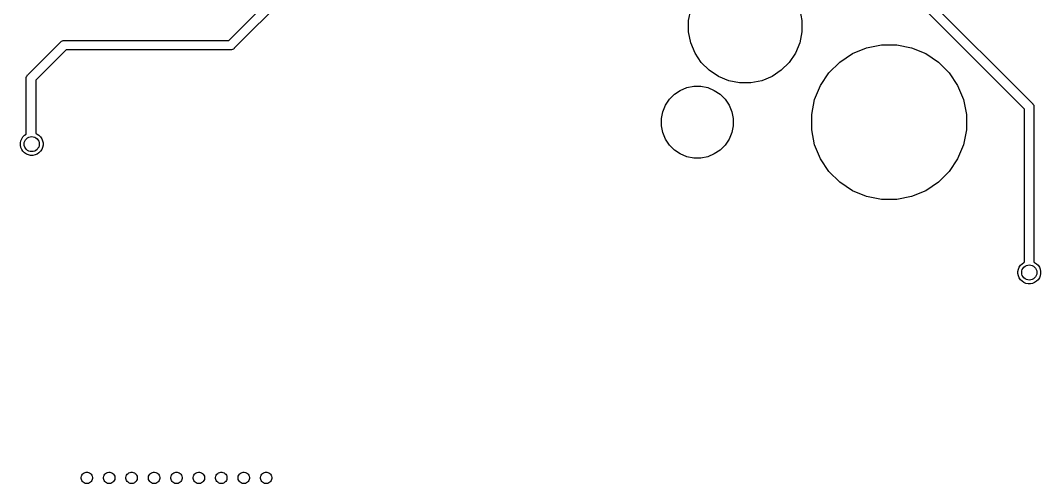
# Model space of a CAD drawing. Extents: x 0.5 to 11.1, y -4 to -0.9.
# Drawn here: x 9.237 to 10.3, y -3.281 to -2.798 of the extents above; entities that cross this region are included whole.
import ezdxf

# ---------------------------------------------------------------- set-up
doc = ezdxf.new("R2010")
doc.units = 0
doc.header["$MEASUREMENT"] = 0
doc.layers.add('BLACK', color=7, linetype='CONTINUOUS')

msp = doc.modelspace()

# ---------------------------------------------------------------- linework, layer by layer
at = {"layer": 'BLACK', "linetype": 'CONTINUOUS'}
for p, q in [((9.99695, -2.59028), (10.2918, -2.88513)), ((10.2836, -2.89082), (9.98872, -2.59597)), ((9.45377, -2.81929), (9.50404, -2.76902)), ((9.51227, -2.77471), (9.45946, -2.82752)), ((9.93325, -2.79871), (9.93552, -2.7873)), ((10.0491, -2.7873), (10.0514, -2.79871)), ((9.93325, -2.81034), (9.93325, -2.79871)), ((10.0514, -2.79871), (10.0514, -2.81034)), ((9.93552, -2.82175), (9.93325, -2.81034)), ((10.0514, -2.81034), (10.0491, -2.82175)), ((9.24423, -2.85521), (9.27853, -2.8209)), ((9.28422, -2.82913), (9.25246, -2.8609)), ((9.27853, -2.8209), (9.27869, -2.82072)), ((9.27869, -2.82072), (9.27888, -2.82056)), ((9.27888, -2.82056), (9.27944, -2.8201)), ((9.27944, -2.8201), (9.28029, -2.81964)), ((9.28029, -2.81964), (9.28122, -2.81936)), ((9.28122, -2.81936), (9.28194, -2.81929)), ((9.28194, -2.81929), (9.28219, -2.81927)), ((9.28194, -2.81929), (9.28194, -2.81929)), ((9.28219, -2.81927), (9.28243, -2.81929)), ((9.28243, -2.81929), (9.45377, -2.81929)), ((9.45557, -2.82913), (9.28422, -2.82913)), ((9.45581, -2.82916), (9.45557, -2.82913)), ((9.45605, -2.82913), (9.45581, -2.82916)), ((9.45677, -2.82906), (9.45605, -2.82913)), ((9.45605, -2.82913), (9.45605, -2.82913)), ((9.4577, -2.82878), (9.45677, -2.82906)), ((9.45855, -2.82832), (9.4577, -2.82878)), ((9.4593, -2.82771), (9.45855, -2.82832)), ((9.45946, -2.82752), (9.4593, -2.82771)), ((9.93997, -2.8325), (9.93552, -2.82175)), ((10.0491, -2.82175), (10.0446, -2.8325)), ((10.1041, -2.833), (10.1188, -2.82692)), ((10.1188, -2.82692), (10.1344, -2.82382)), ((10.1344, -2.82382), (10.1503, -2.82382)), ((10.1503, -2.82382), (10.1658, -2.82692)), ((10.1658, -2.82692), (10.1805, -2.833)), ((9.94643, -2.84217), (9.93997, -2.8325)), ((10.0446, -2.8325), (10.0382, -2.84217)), ((10.0909, -2.84184), (10.1041, -2.833)), ((10.1805, -2.833), (10.1938, -2.84184)), ((9.95466, -2.8504), (9.94643, -2.84217)), ((9.96433, -2.85686), (9.95466, -2.8504)), ((10.0299, -2.8504), (10.0203, -2.85686)), ((10.0382, -2.84217), (10.0299, -2.8504)), ((10.0796, -2.85308), (10.0909, -2.84184)), ((10.1938, -2.84184), (10.205, -2.85308)), ((9.24259, -2.85886), (9.24262, -2.85862)), ((9.24262, -2.8591), (9.24259, -2.85886)), ((9.24262, -2.85862), (9.24269, -2.85789)), ((9.24262, -2.85862), (9.24262, -2.85862)), ((9.24262, -2.91697), (9.24262, -2.8591)), ((9.24269, -2.85789), (9.24297, -2.85697)), ((9.24297, -2.85697), (9.24343, -2.85611)), ((9.24343, -2.85611), (9.24404, -2.85536)), ((9.24404, -2.85536), (9.24423, -2.85521)), ((9.25246, -2.8609), (9.25246, -2.91629)), ((9.97508, -2.86131), (9.96433, -2.85686)), ((9.98649, -2.86358), (9.97508, -2.86131)), ((10.0095, -2.86131), (9.99812, -2.86358)), ((10.0203, -2.85686), (10.0095, -2.86131)), ((10.0708, -2.8663), (10.0796, -2.85308)), ((10.205, -2.85308), (10.2138, -2.8663)), ((9.91846, -2.87548), (9.92459, -2.87138)), ((9.92459, -2.87138), (9.93139, -2.86856)), ((9.93139, -2.86856), (9.93862, -2.86713)), ((9.93862, -2.86713), (9.94599, -2.86713)), ((9.94599, -2.86713), (9.95321, -2.86856)), ((9.95321, -2.86856), (9.96002, -2.87138)), ((9.96002, -2.87138), (9.96615, -2.87548)), ((9.99812, -2.86358), (9.98649, -2.86358)), ((10.0647, -2.88099), (10.0708, -2.8663)), ((10.2138, -2.8663), (10.2199, -2.88099)), ((9.90916, -2.88681), (9.91325, -2.88069)), ((9.91325, -2.88069), (9.91846, -2.87548)), ((9.96615, -2.87548), (9.97135, -2.88069)), ((9.97135, -2.88069), (9.97545, -2.88681)), ((10.0616, -2.89658), (10.0647, -2.88099)), ((10.2199, -2.88099), (10.223, -2.89658)), ((9.90634, -2.89362), (9.90916, -2.88681)), ((9.97545, -2.88681), (9.97827, -2.89362)), ((10.2836, -3.05047), (10.2836, -2.89082)), ((10.2918, -2.88513), (10.292, -2.88528)), ((10.292, -2.88528), (10.2921, -2.88547)), ((10.2921, -2.88547), (10.2921, -2.88547)), ((10.2921, -2.88547), (10.2926, -2.88603)), ((10.2926, -2.88603), (10.2927, -2.88626)), ((10.2927, -2.88626), (10.2931, -2.88689)), ((10.2931, -2.88689), (10.2933, -2.88781)), ((10.2933, -2.88781), (10.2934, -2.88854)), ((10.2934, -2.88854), (10.2934, -2.88854)), ((10.2934, -2.88854), (10.2934, -2.88878)), ((10.2934, -2.88878), (10.2934, -2.88902)), ((10.2934, -2.88902), (10.2934, -3.05047)), ((9.9049, -2.90084), (9.90634, -2.89362)), ((9.9049, -2.90821), (9.9049, -2.90084)), ((9.97827, -2.89362), (9.9797, -2.90084)), ((9.9797, -2.90084), (9.9797, -2.90821)), ((10.0616, -2.91248), (10.0616, -2.89658)), ((10.223, -2.89658), (10.223, -2.91248)), ((9.90634, -2.91544), (9.9049, -2.90821)), ((9.9797, -2.90821), (9.97827, -2.91544)), ((10.0647, -2.92807), (10.0616, -2.91248)), ((10.223, -2.91248), (10.2199, -2.92807)), ((9.23652, -2.9262), (9.23697, -2.92392)), ((9.23697, -2.92392), (9.23786, -2.92177)), ((9.23786, -2.92177), (9.23915, -2.91983)), ((9.23915, -2.91983), (9.2408, -2.91819)), ((9.2408, -2.91819), (9.24262, -2.91697)), ((9.25246, -2.91629), (9.25392, -2.9169)), ((9.25392, -2.9169), (9.25586, -2.91819)), ((9.25586, -2.91819), (9.2575, -2.91983)), ((9.2575, -2.91983), (9.25879, -2.92177)), ((9.25879, -2.92177), (9.25968, -2.92392)), ((9.25968, -2.92392), (9.26014, -2.9262)), ((9.90916, -2.92224), (9.90634, -2.91544)), ((9.91325, -2.92837), (9.90916, -2.92224)), ((9.97545, -2.92224), (9.97135, -2.92837)), ((9.97827, -2.91544), (9.97545, -2.92224)), ((9.23652, -2.92853), (9.23652, -2.9262)), ((9.23697, -2.93081), (9.23652, -2.92853)), ((9.23786, -2.93296), (9.23697, -2.93081)), ((9.23915, -2.93489), (9.23786, -2.93296)), ((9.2408, -2.93654), (9.23915, -2.93489)), ((9.2575, -2.93489), (9.25586, -2.93654)), ((9.25879, -2.93296), (9.2575, -2.93489)), ((9.25968, -2.93081), (9.25879, -2.93296)), ((9.26014, -2.92853), (9.25968, -2.93081)), ((9.26014, -2.9262), (9.26014, -2.92853)), ((9.91846, -2.93358), (9.91325, -2.92837)), ((9.92459, -2.93767), (9.91846, -2.93358)), ((9.96615, -2.93358), (9.96002, -2.93767)), ((9.97135, -2.92837), (9.96615, -2.93358)), ((10.0708, -2.94276), (10.0647, -2.92807)), ((10.2199, -2.92807), (10.2138, -2.94276)), ((9.24273, -2.93783), (9.2408, -2.93654)), ((9.24488, -2.93872), (9.24273, -2.93783)), ((9.24716, -2.93917), (9.24488, -2.93872)), ((9.24949, -2.93917), (9.24716, -2.93917)), ((9.25177, -2.93872), (9.24949, -2.93917)), ((9.25392, -2.93783), (9.25177, -2.93872)), ((9.25586, -2.93654), (9.25392, -2.93783)), ((9.93139, -2.94049), (9.92459, -2.93767)), ((9.93862, -2.94193), (9.93139, -2.94049)), ((9.94599, -2.94193), (9.93862, -2.94193)), ((9.95321, -2.94049), (9.94599, -2.94193)), ((9.96002, -2.93767), (9.95321, -2.94049)), ((10.0796, -2.95598), (10.0708, -2.94276)), ((10.2138, -2.94276), (10.205, -2.95598)), ((10.0909, -2.96722), (10.0796, -2.95598)), ((10.205, -2.95598), (10.1938, -2.96722)), ((10.1041, -2.97605), (10.0909, -2.96722)), ((10.1938, -2.96722), (10.1805, -2.97605)), ((10.1188, -2.98213), (10.1041, -2.97605)), ((10.1805, -2.97605), (10.1658, -2.98213)), ((10.1344, -2.98524), (10.1188, -2.98213)), ((10.1503, -2.98524), (10.1344, -2.98524)), ((10.1658, -2.98213), (10.1503, -2.98524)), ((10.2793, -3.05369), (10.281, -3.05205)), ((10.281, -3.05205), (10.2829, -3.05075)), ((10.2829, -3.05075), (10.2836, -3.05047)), ((10.2934, -3.05047), (10.2941, -3.05075)), ((10.2941, -3.05075), (10.296, -3.05205)), ((10.296, -3.05205), (10.2977, -3.05369)), ((10.2767, -3.06006), (10.2771, -3.05778)), ((10.2767, -3.06238), (10.2767, -3.06006)), ((10.2771, -3.06467), (10.2767, -3.06238)), ((10.2771, -3.05778), (10.278, -3.05563)), ((10.278, -3.05563), (10.2793, -3.05369)), ((10.2977, -3.05369), (10.299, -3.05563)), ((10.299, -3.05563), (10.2998, -3.05778)), ((10.2998, -3.05778), (10.3003, -3.06006)), ((10.3003, -3.06238), (10.2998, -3.06467)), ((10.3003, -3.06006), (10.3003, -3.06238)), ((10.278, -3.06682), (10.2771, -3.06467)), ((10.2793, -3.06875), (10.278, -3.06682)), ((10.281, -3.07039), (10.2793, -3.06875)), ((10.2829, -3.07169), (10.281, -3.07039)), ((10.285, -3.07258), (10.2829, -3.07169)), ((10.2873, -3.07303), (10.285, -3.07258)), ((10.2896, -3.07303), (10.2873, -3.07303)), ((10.2919, -3.07258), (10.2896, -3.07303)), ((10.2941, -3.07169), (10.2919, -3.07258)), ((10.296, -3.07039), (10.2941, -3.07169)), ((10.2977, -3.06875), (10.296, -3.07039)), ((10.299, -3.06682), (10.2977, -3.06875)), ((10.2998, -3.06467), (10.299, -3.06682)), ((9.29986, -3.27473), (9.30009, -3.27359)), ((9.29986, -3.2759), (9.29986, -3.27473)), ((9.30009, -3.27704), (9.29986, -3.2759)), ((9.30009, -3.27359), (9.30053, -3.27252)), ((9.30053, -3.27252), (9.30118, -3.27155)), ((9.30118, -3.27155), (9.302, -3.27073)), ((9.302, -3.27073), (9.30297, -3.27008)), ((9.30297, -3.27008), (9.30405, -3.26964)), ((9.30405, -3.26964), (9.30519, -3.26941)), ((9.30519, -3.26941), (9.30635, -3.26941)), ((9.30635, -3.26941), (9.30749, -3.26964)), ((9.30749, -3.26964), (9.30857, -3.27008)), ((9.30857, -3.27008), (9.30953, -3.27073)), ((9.30953, -3.27073), (9.31035, -3.27155)), ((9.31035, -3.27155), (9.311, -3.27252)), ((9.311, -3.27252), (9.31145, -3.27359)), ((9.31145, -3.27359), (9.31167, -3.27473)), ((9.31167, -3.2759), (9.31145, -3.27704)), ((9.31167, -3.27473), (9.31167, -3.2759)), ((9.32324, -3.27473), (9.32347, -3.27359)), ((9.32324, -3.2759), (9.32324, -3.27473)), ((9.32347, -3.27704), (9.32324, -3.2759)), ((9.32347, -3.27359), (9.32391, -3.27252)), ((9.32391, -3.27252), (9.32456, -3.27155)), ((9.32456, -3.27155), (9.32538, -3.27073)), ((9.32538, -3.27073), (9.32635, -3.27008)), ((9.32635, -3.27008), (9.32742, -3.26964)), ((9.32742, -3.26964), (9.32856, -3.26941)), ((9.32856, -3.26941), (9.32973, -3.26941)), ((9.32973, -3.26941), (9.33087, -3.26964)), ((9.33087, -3.26964), (9.33194, -3.27008)), ((9.33194, -3.27008), (9.33291, -3.27073)), ((9.33291, -3.27073), (9.33373, -3.27155)), ((9.33373, -3.27155), (9.33438, -3.27252)), ((9.33438, -3.27252), (9.33482, -3.27359)), ((9.33482, -3.27359), (9.33505, -3.27473)), ((9.33505, -3.2759), (9.33482, -3.27704)), ((9.33505, -3.27473), (9.33505, -3.2759)), ((9.34661, -3.27473), (9.34684, -3.27359)), ((9.34661, -3.2759), (9.34661, -3.27473)), ((9.34684, -3.27704), (9.34661, -3.2759)), ((9.34684, -3.27359), (9.34729, -3.27252)), ((9.34729, -3.27252), (9.34793, -3.27155)), ((9.34793, -3.27155), (9.34876, -3.27073)), ((9.34876, -3.27073), (9.34972, -3.27008)), ((9.34972, -3.27008), (9.3508, -3.26964)), ((9.3508, -3.26964), (9.35194, -3.26941)), ((9.35194, -3.26941), (9.3531, -3.26941)), ((9.3531, -3.26941), (9.35424, -3.26964)), ((9.35424, -3.26964), (9.35532, -3.27008)), ((9.35532, -3.27008), (9.35628, -3.27073)), ((9.35628, -3.27073), (9.35711, -3.27155)), ((9.35711, -3.27155), (9.35775, -3.27252)), ((9.35775, -3.27252), (9.3582, -3.27359)), ((9.3582, -3.27359), (9.35843, -3.27473)), ((9.35843, -3.2759), (9.3582, -3.27704)), ((9.35843, -3.27473), (9.35843, -3.2759)), ((9.36999, -3.27473), (9.37022, -3.27359)), ((9.36999, -3.2759), (9.36999, -3.27473)), ((9.37022, -3.27704), (9.36999, -3.2759)), ((9.37022, -3.27359), (9.37066, -3.27252)), ((9.37066, -3.27252), (9.37131, -3.27155)), ((9.37131, -3.27155), (9.37213, -3.27073)), ((9.37213, -3.27073), (9.3731, -3.27008)), ((9.3731, -3.27008), (9.37417, -3.26964)), ((9.37417, -3.26964), (9.37531, -3.26941)), ((9.37531, -3.26941), (9.37648, -3.26941)), ((9.37648, -3.26941), (9.37762, -3.26964)), ((9.37762, -3.26964), (9.37869, -3.27008)), ((9.37869, -3.27008), (9.37966, -3.27073)), ((9.37966, -3.27073), (9.38048, -3.27155)), ((9.38048, -3.27155), (9.38113, -3.27252)), ((9.38113, -3.27252), (9.38157, -3.27359)), ((9.38157, -3.27359), (9.3818, -3.27473)), ((9.3818, -3.2759), (9.38157, -3.27704)), ((9.3818, -3.27473), (9.3818, -3.2759)), ((9.39337, -3.27473), (9.39359, -3.27359)), ((9.39337, -3.2759), (9.39337, -3.27473)), ((9.39359, -3.27704), (9.39337, -3.2759)), ((9.39359, -3.27359), (9.39404, -3.27252)), ((9.39404, -3.27252), (9.39468, -3.27155)), ((9.39468, -3.27155), (9.39551, -3.27073)), ((9.39551, -3.27073), (9.39647, -3.27008)), ((9.39647, -3.27008), (9.39755, -3.26964)), ((9.39755, -3.26964), (9.39869, -3.26941)), ((9.39869, -3.26941), (9.39985, -3.26941)), ((9.39985, -3.26941), (9.40099, -3.26964)), ((9.40099, -3.26964), (9.40207, -3.27008)), ((9.40207, -3.27008), (9.40304, -3.27073)), ((9.40304, -3.27073), (9.40386, -3.27155)), ((9.40386, -3.27155), (9.40451, -3.27252)), ((9.40451, -3.27252), (9.40495, -3.27359)), ((9.40495, -3.27359), (9.40518, -3.27473)), ((9.40518, -3.2759), (9.40495, -3.27704)), ((9.40518, -3.27473), (9.40518, -3.2759)), ((9.41674, -3.27473), (9.41697, -3.27359)), ((9.41674, -3.2759), (9.41674, -3.27473)), ((9.41697, -3.27704), (9.41674, -3.2759)), ((9.41697, -3.27359), (9.41741, -3.27252)), ((9.41741, -3.27252), (9.41806, -3.27155)), ((9.41806, -3.27155), (9.41888, -3.27073)), ((9.41888, -3.27073), (9.41985, -3.27008)), ((9.41985, -3.27008), (9.42093, -3.26964)), ((9.42093, -3.26964), (9.42207, -3.26941)), ((9.42207, -3.26941), (9.42323, -3.26941)), ((9.42323, -3.26941), (9.42437, -3.26964)), ((9.42437, -3.26964), (9.42544, -3.27008)), ((9.42544, -3.27008), (9.42641, -3.27073)), ((9.42641, -3.27073), (9.42723, -3.27155)), ((9.42723, -3.27155), (9.42788, -3.27252)), ((9.42788, -3.27252), (9.42833, -3.27359)), ((9.42833, -3.27359), (9.42855, -3.27473)), ((9.42855, -3.2759), (9.42833, -3.27704)), ((9.42855, -3.27473), (9.42855, -3.2759)), ((9.44012, -3.27473), (9.44035, -3.27359)), ((9.44012, -3.2759), (9.44012, -3.27473)), ((9.44035, -3.27704), (9.44012, -3.2759)), ((9.44035, -3.27359), (9.44079, -3.27252)), ((9.44079, -3.27252), (9.44144, -3.27155)), ((9.44144, -3.27155), (9.44226, -3.27073)), ((9.44226, -3.27073), (9.44323, -3.27008)), ((9.44323, -3.27008), (9.4443, -3.26964)), ((9.4443, -3.26964), (9.44544, -3.26941)), ((9.44544, -3.26941), (9.44661, -3.26941)), ((9.44661, -3.26941), (9.44775, -3.26964)), ((9.44775, -3.26964), (9.44882, -3.27008)), ((9.44882, -3.27008), (9.44979, -3.27073)), ((9.44979, -3.27073), (9.45061, -3.27155)), ((9.45061, -3.27155), (9.45126, -3.27252)), ((9.45126, -3.27252), (9.4517, -3.27359)), ((9.4517, -3.27359), (9.45193, -3.27473)), ((9.45193, -3.2759), (9.4517, -3.27704)), ((9.45193, -3.27473), (9.45193, -3.2759)), ((9.46349, -3.27473), (9.46372, -3.27359)), ((9.46349, -3.2759), (9.46349, -3.27473)), ((9.46372, -3.27704), (9.46349, -3.2759)), ((9.46372, -3.27359), (9.46417, -3.27252)), ((9.46417, -3.27252), (9.46481, -3.27155)), ((9.46481, -3.27155), (9.46564, -3.27073)), ((9.46564, -3.27073), (9.4666, -3.27008)), ((9.4666, -3.27008), (9.46768, -3.26964)), ((9.46768, -3.26964), (9.46882, -3.26941)), ((9.46882, -3.26941), (9.46998, -3.26941)), ((9.46998, -3.26941), (9.47112, -3.26964)), ((9.47112, -3.26964), (9.4722, -3.27008)), ((9.4722, -3.27008), (9.47316, -3.27073)), ((9.47316, -3.27073), (9.47399, -3.27155)), ((9.47399, -3.27155), (9.47463, -3.27252)), ((9.47463, -3.27252), (9.47508, -3.27359)), ((9.47508, -3.27359), (9.47531, -3.27473)), ((9.47531, -3.2759), (9.47508, -3.27704)), ((9.47531, -3.27473), (9.47531, -3.2759)), ((9.48687, -3.27473), (9.4871, -3.27359)), ((9.48687, -3.2759), (9.48687, -3.27473)), ((9.4871, -3.27704), (9.48687, -3.2759)), ((9.4871, -3.27359), (9.48754, -3.27252)), ((9.48754, -3.27252), (9.48819, -3.27155)), ((9.48819, -3.27155), (9.48901, -3.27073)), ((9.48901, -3.27073), (9.48998, -3.27008)), ((9.48998, -3.27008), (9.49105, -3.26964)), ((9.49105, -3.26964), (9.49219, -3.26941)), ((9.49219, -3.26941), (9.49336, -3.26941)), ((9.49336, -3.26941), (9.4945, -3.26964)), ((9.4945, -3.26964), (9.49557, -3.27008)), ((9.49557, -3.27008), (9.49654, -3.27073)), ((9.49654, -3.27073), (9.49736, -3.27155)), ((9.49736, -3.27155), (9.49801, -3.27252)), ((9.49801, -3.27252), (9.49845, -3.27359)), ((9.49845, -3.27359), (9.49868, -3.27473)), ((9.49868, -3.2759), (9.49845, -3.27704)), ((9.49868, -3.27473), (9.49868, -3.2759)), ((9.30053, -3.27811), (9.30009, -3.27704)), ((9.30118, -3.27908), (9.30053, -3.27811)), ((9.302, -3.2799), (9.30118, -3.27908)), ((9.30297, -3.28055), (9.302, -3.2799)), ((9.30405, -3.28099), (9.30297, -3.28055)), ((9.30519, -3.28122), (9.30405, -3.28099)), ((9.30635, -3.28122), (9.30519, -3.28122)), ((9.30749, -3.28099), (9.30635, -3.28122)), ((9.30857, -3.28055), (9.30749, -3.28099)), ((9.30953, -3.2799), (9.30857, -3.28055)), ((9.31035, -3.27908), (9.30953, -3.2799)), ((9.311, -3.27811), (9.31035, -3.27908)), ((9.31145, -3.27704), (9.311, -3.27811)), ((9.32391, -3.27811), (9.32347, -3.27704)), ((9.32456, -3.27908), (9.32391, -3.27811)), ((9.32538, -3.2799), (9.32456, -3.27908)), ((9.32635, -3.28055), (9.32538, -3.2799)), ((9.32742, -3.28099), (9.32635, -3.28055)), ((9.32856, -3.28122), (9.32742, -3.28099)), ((9.32973, -3.28122), (9.32856, -3.28122)), ((9.33087, -3.28099), (9.32973, -3.28122)), ((9.33194, -3.28055), (9.33087, -3.28099)), ((9.33291, -3.2799), (9.33194, -3.28055)), ((9.33373, -3.27908), (9.33291, -3.2799)), ((9.33438, -3.27811), (9.33373, -3.27908)), ((9.33482, -3.27704), (9.33438, -3.27811)), ((9.34729, -3.27811), (9.34684, -3.27704)), ((9.34793, -3.27908), (9.34729, -3.27811)), ((9.34876, -3.2799), (9.34793, -3.27908)), ((9.34972, -3.28055), (9.34876, -3.2799)), ((9.3508, -3.28099), (9.34972, -3.28055)), ((9.35194, -3.28122), (9.3508, -3.28099)), ((9.3531, -3.28122), (9.35194, -3.28122)), ((9.35424, -3.28099), (9.3531, -3.28122)), ((9.35532, -3.28055), (9.35424, -3.28099)), ((9.35628, -3.2799), (9.35532, -3.28055)), ((9.35711, -3.27908), (9.35628, -3.2799)), ((9.35775, -3.27811), (9.35711, -3.27908)), ((9.3582, -3.27704), (9.35775, -3.27811)), ((9.37066, -3.27811), (9.37022, -3.27704)), ((9.37131, -3.27908), (9.37066, -3.27811)), ((9.37213, -3.2799), (9.37131, -3.27908)), ((9.3731, -3.28055), (9.37213, -3.2799)), ((9.37417, -3.28099), (9.3731, -3.28055)), ((9.37531, -3.28122), (9.37417, -3.28099)), ((9.37648, -3.28122), (9.37531, -3.28122)), ((9.37762, -3.28099), (9.37648, -3.28122)), ((9.37869, -3.28055), (9.37762, -3.28099)), ((9.37966, -3.2799), (9.37869, -3.28055)), ((9.38048, -3.27908), (9.37966, -3.2799)), ((9.38113, -3.27811), (9.38048, -3.27908)), ((9.38157, -3.27704), (9.38113, -3.27811)), ((9.39404, -3.27811), (9.39359, -3.27704)), ((9.39468, -3.27908), (9.39404, -3.27811)), ((9.39551, -3.2799), (9.39468, -3.27908)), ((9.39647, -3.28055), (9.39551, -3.2799)), ((9.39755, -3.28099), (9.39647, -3.28055)), ((9.39869, -3.28122), (9.39755, -3.28099)), ((9.39985, -3.28122), (9.39869, -3.28122)), ((9.40099, -3.28099), (9.39985, -3.28122)), ((9.40207, -3.28055), (9.40099, -3.28099)), ((9.40304, -3.2799), (9.40207, -3.28055)), ((9.40386, -3.27908), (9.40304, -3.2799)), ((9.40451, -3.27811), (9.40386, -3.27908)), ((9.40495, -3.27704), (9.40451, -3.27811)), ((9.41741, -3.27811), (9.41697, -3.27704)), ((9.41806, -3.27908), (9.41741, -3.27811)), ((9.41888, -3.2799), (9.41806, -3.27908)), ((9.41985, -3.28055), (9.41888, -3.2799)), ((9.42093, -3.28099), (9.41985, -3.28055)), ((9.42207, -3.28122), (9.42093, -3.28099)), ((9.42323, -3.28122), (9.42207, -3.28122)), ((9.42437, -3.28099), (9.42323, -3.28122)), ((9.42544, -3.28055), (9.42437, -3.28099)), ((9.42641, -3.2799), (9.42544, -3.28055)), ((9.42723, -3.27908), (9.42641, -3.2799)), ((9.42788, -3.27811), (9.42723, -3.27908)), ((9.42833, -3.27704), (9.42788, -3.27811)), ((9.44079, -3.27811), (9.44035, -3.27704)), ((9.44144, -3.27908), (9.44079, -3.27811)), ((9.44226, -3.2799), (9.44144, -3.27908)), ((9.44323, -3.28055), (9.44226, -3.2799)), ((9.4443, -3.28099), (9.44323, -3.28055)), ((9.44544, -3.28122), (9.4443, -3.28099)), ((9.44661, -3.28122), (9.44544, -3.28122)), ((9.44775, -3.28099), (9.44661, -3.28122)), ((9.44882, -3.28055), (9.44775, -3.28099)), ((9.44979, -3.2799), (9.44882, -3.28055)), ((9.45061, -3.27908), (9.44979, -3.2799)), ((9.45126, -3.27811), (9.45061, -3.27908)), ((9.4517, -3.27704), (9.45126, -3.27811)), ((9.46417, -3.27811), (9.46372, -3.27704)), ((9.46481, -3.27908), (9.46417, -3.27811)), ((9.46564, -3.2799), (9.46481, -3.27908)), ((9.4666, -3.28055), (9.46564, -3.2799)), ((9.46768, -3.28099), (9.4666, -3.28055)), ((9.46882, -3.28122), (9.46768, -3.28099)), ((9.46998, -3.28122), (9.46882, -3.28122)), ((9.47112, -3.28099), (9.46998, -3.28122)), ((9.4722, -3.28055), (9.47112, -3.28099)), ((9.47316, -3.2799), (9.4722, -3.28055)), ((9.47399, -3.27908), (9.47316, -3.2799)), ((9.47463, -3.27811), (9.47399, -3.27908)), ((9.47508, -3.27704), (9.47463, -3.27811)), ((9.48754, -3.27811), (9.4871, -3.27704)), ((9.48819, -3.27908), (9.48754, -3.27811)), ((9.48901, -3.2799), (9.48819, -3.27908)), ((9.48998, -3.28055), (9.48901, -3.2799)), ((9.49105, -3.28099), (9.48998, -3.28055)), ((9.49219, -3.28122), (9.49105, -3.28099)), ((9.49336, -3.28122), (9.49219, -3.28122)), ((9.4945, -3.28099), (9.49336, -3.28122)), ((9.49557, -3.28055), (9.4945, -3.28099)), ((9.49654, -3.2799), (9.49557, -3.28055)), ((9.49736, -3.27908), (9.49654, -3.2799)), ((9.49801, -3.27811), (9.49736, -3.27908)), ((9.49845, -3.27704), (9.49801, -3.27811))]:
    msp.add_line(p, q, dxfattribs=at)
at = {"layer": 'BLACK'}
for centre in [(9.24833, -2.92736), (10.2885, -3.06122)]:
    msp.add_circle(centre, 0.007874, dxfattribs=at)

doc.saveas('drawing.dxf')
